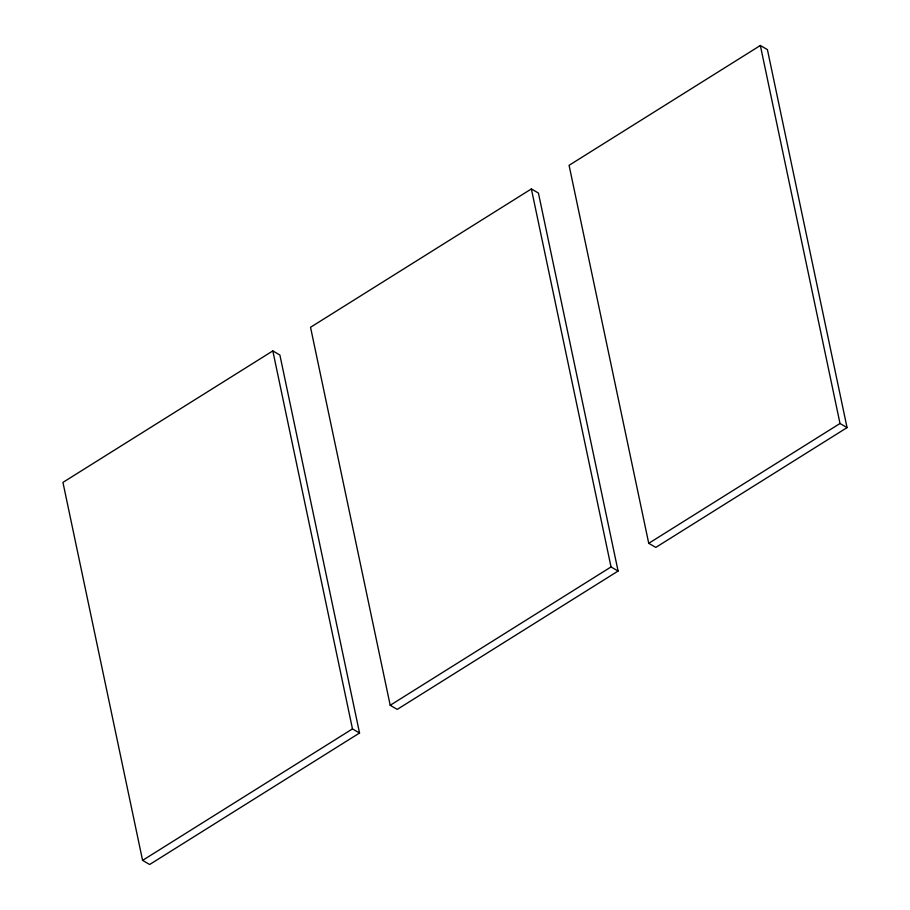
<?xml version="1.0" encoding="UTF-8"?>
<svg xmlns="http://www.w3.org/2000/svg" width="910" height="910" viewBox="0 0 910 910"><rect width="100%" height="100%" fill="white"/><g stroke="black" fill="none" stroke-linecap="round" stroke-linejoin="round"><path stroke-width="1.36" d="M272.818 350.907L62.938 482.391L142.586 860.382L149.649 864.5L359.541 733.016L279.882 355.025L272.818 350.907L352.477 728.899L359.541 733.016M531.372 188.939L310.537 327.281L390.197 705.284L397.249 709.39L618.083 571.048L538.424 193.056L531.372 188.939L611.031 566.941L618.083 571.048M760.351 45.5L569.08 165.324L648.739 543.315L655.791 547.422L847.062 427.609L767.414 49.618L760.351 45.5L840.01 423.491L847.062 427.609M142.586 860.382L352.477 728.899M390.197 705.284L611.031 566.941M648.739 543.315L840.01 423.491"/></g></svg>
